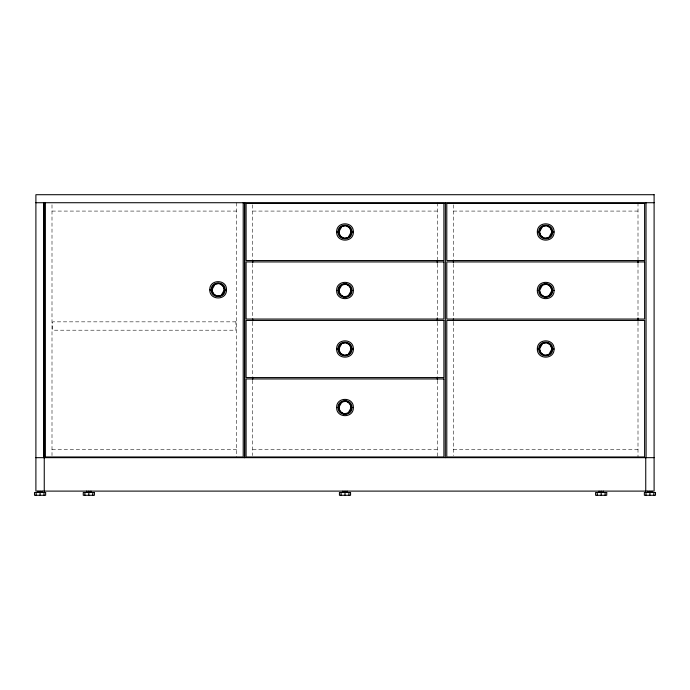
<?xml version="1.0" encoding="UTF-8"?>
<svg xmlns="http://www.w3.org/2000/svg" width="690" height="690" viewBox="0 0 690 690"><rect width="100%" height="100%" fill="white"/><g stroke="black" fill="none" stroke-linecap="round" stroke-linejoin="round"><path stroke-width="0.52" stroke-dasharray="3.45 2.59" d="M52 211.08L236.592 211.08M252.704 211.08L437.296 211.08M453.408 211.08L638 211.08M52 449.311L236.592 449.311M252.704 449.311L437.296 449.311M453.408 449.311L638 449.311M638 202.722L638 259.794M638 263.899L638 317.805M638 322.109L638 457.668M453.408 204.809L453.408 259.595M453.408 263.899L453.408 317.805M453.408 322.109L453.408 455.581M437.296 202.722L437.296 259.794M437.296 263.899L437.296 317.805M437.296 322.109L437.296 376.093M437.296 380.319L437.296 457.668M252.704 204.809L252.704 259.595M252.704 263.899L252.704 317.805M252.704 322.109L252.704 376.007M252.704 380.319L252.704 455.581M236.592 202.722L236.592 457.668M52 204.809L52 455.581M235.902 321.842L52.699 321.842L52.699 330.2L235.902 330.2L235.902 321.842"/><path stroke-width="1.03" d="M211.192 289.783C210.873 280.761 225.406 280.761 225.078 289.783C225.432 298.83 210.855 298.839 211.192 289.8L209.777 289.783C209.398 278.95 226.872 278.95 226.493 289.783C226.906 300.642 209.389 300.65 209.777 289.8L211.899 289.783L215.03 284.28C221.939 280.054 228.252 291.508 221.24 295.311C214.331 299.546 208.018 288.084 215.03 284.28L219.213 283.53L222.905 285.695L224.371 289.783L221.24 295.311L217.057 296.062L213.365 293.897L211.899 289.8M338.057 231.969C337.729 222.948 352.271 222.948 351.943 231.969C352.297 241.008 337.721 241.026 338.057 231.978L336.642 231.969C336.263 221.136 353.737 221.136 353.358 231.969C353.772 242.82 336.254 242.837 336.642 231.978L338.764 231.969L341.895 226.458C348.804 222.232 355.117 233.694 348.105 237.498C341.196 241.724 334.883 230.27 341.895 226.458L346.078 225.708L349.77 227.873L351.236 231.969L348.105 237.498L343.922 238.248L340.23 236.084L338.764 231.978M338.057 290.481C337.729 281.46 352.271 281.46 351.943 290.481C352.297 299.529 337.721 299.538 338.057 290.49L336.642 290.481C336.263 279.648 353.737 279.648 353.358 290.481C353.772 301.332 336.254 301.349 336.642 290.49L338.764 290.481L341.895 284.97C348.804 280.744 355.117 292.206 348.105 296.01C341.196 300.236 334.883 288.782 341.895 284.97L346.078 284.22L349.77 286.393L351.236 290.481L348.105 296.01L343.922 296.76L340.23 294.596L338.764 290.49M338.057 348.993C337.729 339.972 352.271 339.972 351.943 348.993C352.297 358.041 337.721 358.05 338.057 349.002L336.642 348.993C336.263 338.16 353.737 338.16 353.358 348.993C353.772 359.844 336.254 359.861 336.642 349.002L338.764 348.993L341.895 343.482C348.804 339.256 355.117 350.718 348.105 354.522C341.196 358.748 334.883 347.294 341.895 343.482L346.078 342.74L349.77 344.905L351.236 348.993L348.105 354.522L343.922 355.272L340.23 353.108L338.764 349.002M338.057 407.505C337.729 398.484 352.271 398.484 351.943 407.505C352.297 416.553 337.721 416.562 338.057 407.514L336.642 407.505C336.263 396.672 353.737 396.672 353.358 407.505C353.772 418.364 336.254 418.373 336.642 407.514L338.764 407.505L341.895 402.003C348.804 397.776 355.117 409.23 348.105 413.034C341.196 417.26 334.883 405.806 341.895 402.003L346.078 401.252L349.77 403.417L351.236 407.505L348.105 413.034L343.922 413.784L340.23 411.62L338.764 407.514M538.761 231.969C538.433 222.948 552.966 222.948 552.647 231.969C553 241.008 538.424 241.026 538.761 231.978L537.346 231.969C536.967 221.136 554.441 221.136 554.061 231.969C554.467 242.82 536.949 242.837 537.346 231.978L539.468 231.969L542.599 226.458C549.499 222.232 555.821 233.694 548.809 237.498C541.9 241.724 535.587 230.27 542.599 226.458L546.782 225.708L550.473 227.873L551.94 231.969L548.809 237.498L544.626 238.248L540.934 236.084L539.468 231.978M538.761 290.481C538.433 281.46 552.966 281.46 552.647 290.481C553 299.529 538.424 299.538 538.761 290.49L537.346 290.481C536.967 279.648 554.441 279.648 554.061 290.481C554.467 301.332 536.949 301.349 537.346 290.49L539.468 290.481L542.599 284.97C549.499 280.744 555.821 292.206 548.809 296.01C541.9 300.236 535.587 288.782 542.599 284.97L546.782 284.22L550.473 286.393L551.94 290.481L548.809 296.01L544.626 296.76L540.934 294.596L539.468 290.49M538.761 348.993C538.433 339.972 552.966 339.972 552.647 348.993C553 358.041 538.424 358.05 538.761 349.002L537.346 348.993C536.967 338.16 554.441 338.16 554.061 348.993C554.467 359.844 536.949 359.861 537.346 349.002L539.468 348.993L542.599 343.482C549.499 339.256 555.821 350.718 548.809 354.522C541.9 358.748 535.587 347.294 542.599 343.482L546.782 342.74L550.473 344.905L551.94 348.993L548.809 354.522L544.626 355.272L540.934 353.108L539.468 349.002M35.897 202.722L654.103 202.722M351.236 231.969L353.358 231.978M551.94 231.969L554.061 231.978L552.647 231.969M225.078 289.783L226.493 289.783L224.371 289.783M351.236 290.481L353.358 290.49M551.94 290.481L554.061 290.49L552.647 290.481M351.236 348.993L353.358 349.002M551.94 348.993L554.061 349.002L552.647 348.993M351.236 407.505L353.358 407.514M35.897 457.668L654.103 457.668M653.87 492.505L653.87 495.291M652.016 491.108L652.016 492.505M649.928 491.108L649.928 495.291M647.841 491.108L647.841 492.505M646.013 202.722L646.099 457.668M645.987 492.505L645.987 495.291M645.745 457.668L645.745 491.108M638 260.665L638 263.028M638 317.943L638 321.031M605.104 492.505L605.104 495.291M603.258 491.108L603.258 492.505M601.171 491.108L601.171 495.291M599.075 491.108L599.075 492.505M597.23 492.505L597.23 495.291M453.408 260.665L453.408 262.821M453.408 318.875L453.408 321.031M445.395 202.722L445.309 457.668M437.296 260.665L437.296 263.028M437.296 317.943L437.296 321.031M437.296 377.085L437.296 379.319M348.942 492.505L348.942 495.291M347.087 491.108L347.087 492.505M345 491.108L345 495.291M342.913 491.108L342.913 492.505M341.058 492.505L341.058 495.291M252.704 260.665L252.704 262.821M252.704 318.875L252.704 321.031M252.704 377.085L252.704 379.241M244.691 202.722L244.691 457.668M244.605 202.722L244.605 457.668M243.216 202.722L243.216 456.978L45.385 456.978L45.385 202.722M92.771 492.505L92.771 495.291M90.925 491.108L90.925 492.505M88.829 491.108L88.829 495.291M86.742 491.108L86.742 492.505M84.896 492.505L84.896 495.291M44.255 457.668L44.255 491.108M43.988 202.722L43.988 457.668M44.013 492.505L44.013 495.291M43.901 202.722L43.901 457.668M42.159 491.108L42.159 492.505M40.072 491.108L40.072 495.291M37.985 491.108L37.985 492.505M36.13 492.505L36.13 495.291M654.103 194.709L35.897 194.709L35.897 491.108L654.103 491.108L654.103 194.709M443.911 203.421L246.089 203.421L246.089 260.544L443.911 260.544L443.911 203.421M644.615 203.421L446.784 203.421L446.784 260.544L644.615 260.544L644.615 203.421M443.911 261.933L246.089 261.933L246.089 319.056L443.911 319.056L443.911 261.933M644.615 261.933L446.784 261.933L446.784 319.056L644.615 319.056L644.615 261.933M443.911 320.445L246.089 320.445L246.089 377.568L443.911 377.568L443.911 320.445M644.615 320.445L446.784 320.445L446.784 456.978L644.615 456.978L644.615 320.445M443.911 378.957L246.089 378.957L246.089 456.978L443.911 456.978L443.911 378.957M45.644 492.505L34.5 492.505L34.5 495.291L45.644 495.291L45.644 492.505M94.409 492.505L83.257 492.505L83.257 495.291L94.409 495.291L94.409 492.505M350.572 492.505L339.428 492.505L339.428 495.291L350.572 495.291L350.572 492.505M606.743 492.505L595.591 492.505L595.591 495.291L606.743 495.291L606.743 492.505M655.5 492.505L644.357 492.505L644.357 495.291L655.5 495.291L655.5 492.505"/></g></svg>
